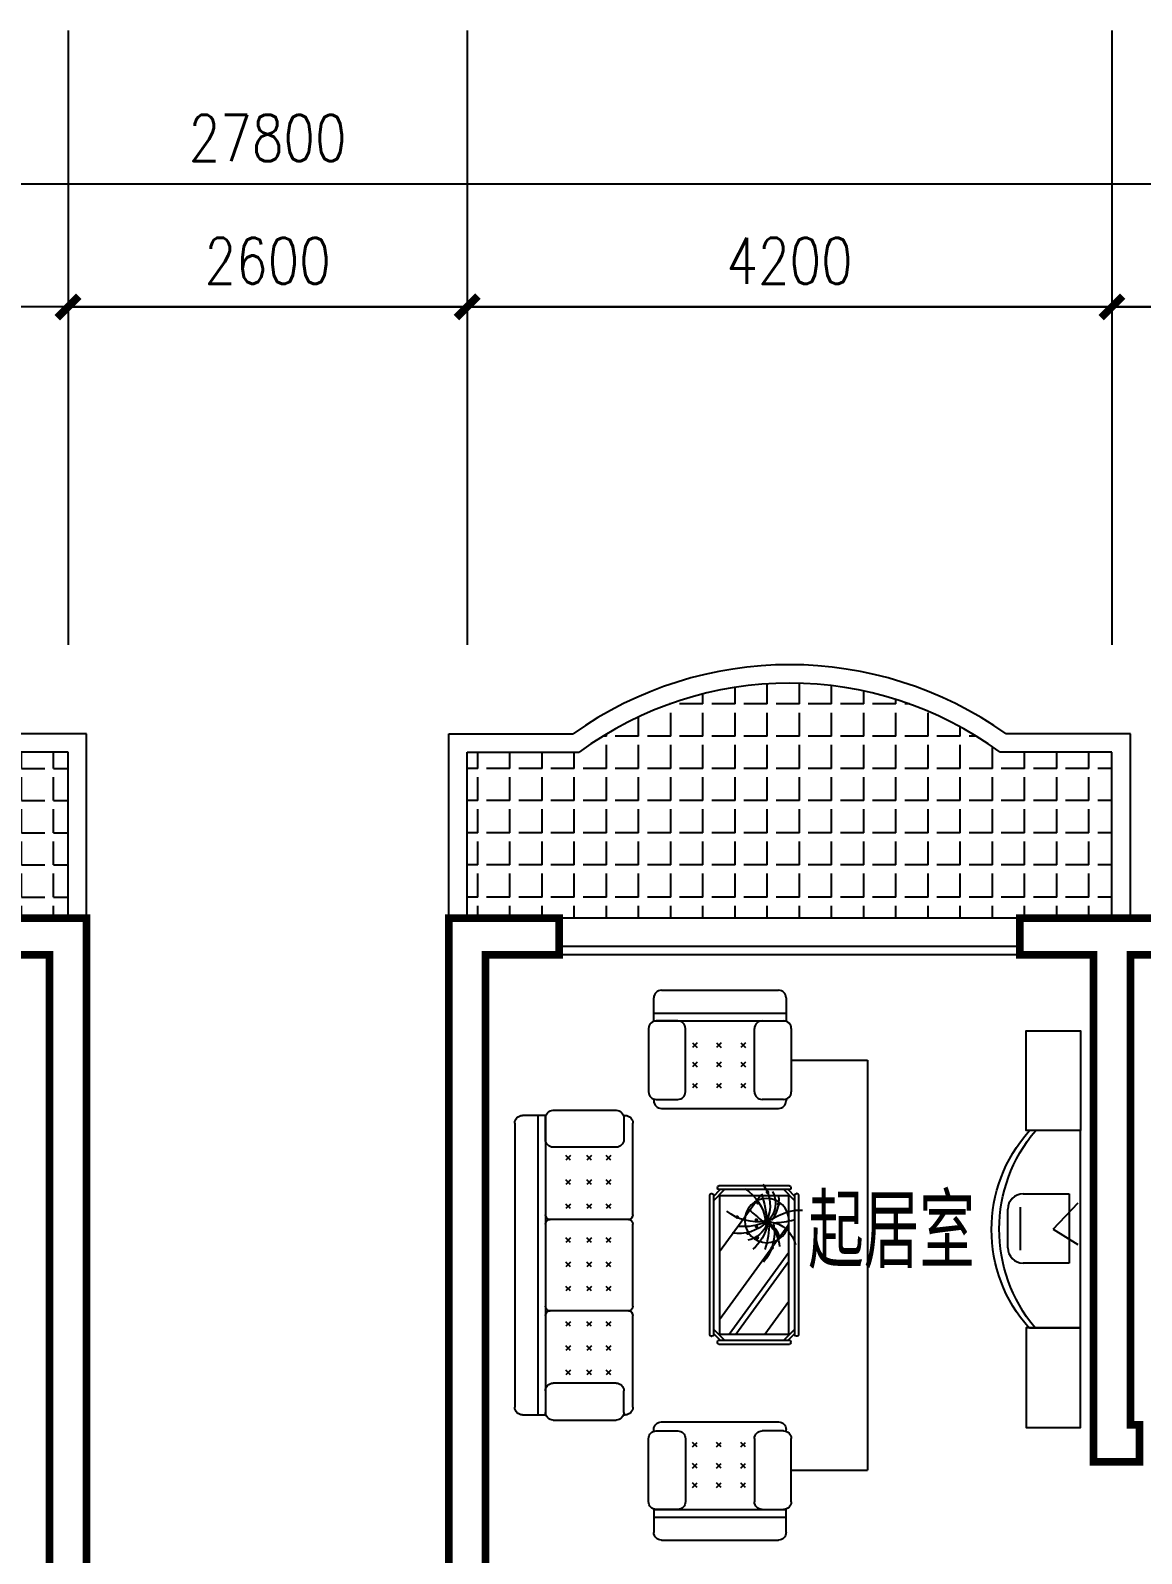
# Model space of a CAD drawing. Header units: millimetres. Extents: x 643 to 40043, y 348 to 31548.
# Drawn here: x 18798 to 26036, y 21630 to 31548 of the extents above; entities that cross this region are included whole.
import ezdxf

# ---------------------------------------------------------------- set-up
doc = ezdxf.new("R2010")
doc.units = ezdxf.units.MM
for name, color, linetype in [('AXIS', 3, 'Continuous'), ('GROUND', 2, 'Continuous'), ('PUB_TEXT', 7, 'Continuous'), ('PUB_WALL', 255, 'Continuous'), ('PUB_WINDW', 7, 'Continuous'), ('WALL', 255, 'Continuous'), ('WINDOW', 2, 'Continuous')]:
    doc.layers.add(name, color=color, linetype=linetype)
doc.styles.add('_HZDX', font='txt.shx', dxfattribs={"width": 0.8, "bigfont": 'HZDX.shx'})
doc.styles.add('DIM_FONT', font='SIMPLEX', dxfattribs={"width": 0.8})
doc.styles.get("Standard").update_dxf_attribs({"font": 'arial.ttf'})
doc.dimstyles.new('AXIS', dxfattribs={"dimtxt": 300, "dimasz": 1, "dimexe": 250, "dimexo": 300, "dimgap": 0.09, "dimtad": 1, "dimdec": 0, "dimzin": 0, "dimdsep": 46, "dimtxsty": 'DIM_FONT', "dimblk": '_DIMX', "dimcen": 0.09, "dimse1": 1, "dimse2": 1, "dimclrt": 7, "dimadec": 0, "dimazin": 0, "dimtfac": 1, "dimtdec": 0, "dimtix": 1, "dimtmove": 2, "dimatfit": 3, "dimldrblk": '_DIMX', "dimfxl": 1, "dimtolj": 1, "dimtzin": 0, "dimarcsym": 0})

# ---------------------------------------------------------------- blocks, each defined once
blk = doc.blocks.new('_DIMX')
at = {"const_width": 50}
blk.add_lwpolyline([(-70, -70), (70, 70)], dxfattribs=at)
blk = doc.blocks.new('*D38')
at = {"color": 0, "linetype": 'ByBlock', "transparency": 16777216}
blk.add_line((-218713.3, 37582.1), (-221411.3, 37582.1), dxfattribs=at)
at = {"layer": 'DEFPOINTS', "color": 0, "linetype": 'ByBlock', "transparency": 16777216}
for p in [(-221412.3, 37582.1), (-221412.3, 35382.1), (-218712.3, 35382.1)]:
    blk.add_point(p, dxfattribs=at)
at = {"color": 0, "linetype": 'ByBlock', "transparency": 16777216, "rotation": 180}
blk.add_blockref('_DIMX', (-221412.3, 37582.1), dxfattribs=at)
at = {"color": 0, "linetype": 'ByBlock', "transparency": 16777216}
blk.add_blockref('_DIMX', (-218712.3, 37582.1), dxfattribs=at)
at = {"color": 7, "linetype": 'ByBlock', "transparency": 16777216, "insert": (-220062.3, 37882.1), "char_height": 300, "attachment_point": 5, "style": 'DIM_FONT'}
blk.add_mtext('\\A1;2700', dxfattribs=at)
blk = doc.blocks.new('*D37')
at = {"color": 0, "linetype": 'ByBlock', "transparency": 16777216}
blk.add_line((-221413.3, 37582.1), (-225611.3, 37582.1), dxfattribs=at)
at = {"layer": 'DEFPOINTS', "color": 0, "linetype": 'ByBlock', "transparency": 16777216}
for p in [(-225612.3, 37582.1), (-225612.3, 35382.1), (-221412.3, 35382.1)]:
    blk.add_point(p, dxfattribs=at)
at = {"color": 0, "linetype": 'ByBlock', "transparency": 16777216, "rotation": 180}
blk.add_blockref('_DIMX', (-225612.3, 37582.1), dxfattribs=at)
at = {"color": 0, "linetype": 'ByBlock', "transparency": 16777216}
blk.add_blockref('_DIMX', (-221412.3, 37582.1), dxfattribs=at)
at = {"color": 7, "linetype": 'ByBlock', "transparency": 16777216, "insert": (-223512.3, 37882.1), "char_height": 300, "attachment_point": 5, "style": 'DIM_FONT'}
blk.add_mtext('\\A1;4200', dxfattribs=at)
blk = doc.blocks.new('*D36')
at = {"color": 0, "linetype": 'ByBlock', "transparency": 16777216}
blk.add_line((-225613.3, 37582.1), (-228211.3, 37582.1), dxfattribs=at)
at = {"layer": 'DEFPOINTS', "color": 0, "linetype": 'ByBlock', "transparency": 16777216}
for p in [(-228212.3, 37582.1), (-228212.3, 35382.1), (-225612.3, 35382.1)]:
    blk.add_point(p, dxfattribs=at)
at = {"color": 0, "linetype": 'ByBlock', "transparency": 16777216, "rotation": 180}
blk.add_blockref('_DIMX', (-228212.3, 37582.1), dxfattribs=at)
at = {"color": 0, "linetype": 'ByBlock', "transparency": 16777216}
blk.add_blockref('_DIMX', (-225612.3, 37582.1), dxfattribs=at)
at = {"color": 7, "linetype": 'ByBlock', "transparency": 16777216, "insert": (-226912.3, 37882.1), "char_height": 300, "attachment_point": 5, "style": 'DIM_FONT'}
blk.add_mtext('\\A1;2600', dxfattribs=at)
blk = doc.blocks.new('*D35')
at = {"color": 0, "linetype": 'ByBlock', "transparency": 16777216}
blk.add_line((-228213.3, 37582.1), (-232411.3, 37582.1), dxfattribs=at)
at = {"layer": 'DEFPOINTS', "color": 0, "linetype": 'ByBlock', "transparency": 16777216}
for p in [(-232412.3, 37582.1), (-232412.3, 35382.1), (-228212.3, 35382.1)]:
    blk.add_point(p, dxfattribs=at)
at = {"color": 0, "linetype": 'ByBlock', "transparency": 16777216, "rotation": 180}
blk.add_blockref('_DIMX', (-232412.3, 37582.1), dxfattribs=at)
at = {"color": 0, "linetype": 'ByBlock', "transparency": 16777216}
blk.add_blockref('_DIMX', (-228212.3, 37582.1), dxfattribs=at)
at = {"color": 7, "linetype": 'ByBlock', "transparency": 16777216, "insert": (-230312.3, 37882.1), "char_height": 300, "attachment_point": 5, "style": 'DIM_FONT'}
blk.add_mtext('\\A1;4200', dxfattribs=at)
blk = doc.blocks.new('*D31')
at = {"color": 0, "linetype": 'ByBlock', "transparency": 16777216}
blk.add_line((-213013.3, 38382.1), (-240811.3, 38382.1), dxfattribs=at)
at = {"layer": 'DEFPOINTS', "color": 0, "linetype": 'ByBlock', "transparency": 16777216}
for p in [(-240812.3, 38382.1), (-240812.3, 35382.1), (-213012.3, 35382.1)]:
    blk.add_point(p, dxfattribs=at)
at = {"color": 0, "linetype": 'ByBlock', "transparency": 16777216, "rotation": 180}
blk.add_blockref('_DIMX', (-240812.3, 38382.1), dxfattribs=at)
at = {"color": 0, "linetype": 'ByBlock', "transparency": 16777216}
blk.add_blockref('_DIMX', (-213012.3, 38382.1), dxfattribs=at)
at = {"color": 7, "linetype": 'ByBlock', "transparency": 16777216, "insert": (-226912.3, 38682.1), "char_height": 300, "attachment_point": 5, "style": 'DIM_FONT'}
blk.add_mtext('\\A1;27800', dxfattribs=at)
blk = doc.blocks.new('*D30')
at = {"color": 0, "linetype": 'ByBlock', "transparency": 16777216}
blk.add_line((-228211.3, 37582.1), (-225613.3, 37582.1), dxfattribs=at)
at = {"layer": 'DEFPOINTS', "color": 0, "linetype": 'ByBlock', "transparency": 16777216}
for p in [(-225612.3, 37582.1), (-228212.3, 35382.1), (-225612.3, 35382.1)]:
    blk.add_point(p, dxfattribs=at)
at = {"color": 0, "linetype": 'ByBlock', "transparency": 16777216, "rotation": 180}
blk.add_blockref('_DIMX', (-228212.3, 37582.1), dxfattribs=at)
at = {"color": 0, "linetype": 'ByBlock', "transparency": 16777216}
blk.add_blockref('_DIMX', (-225612.3, 37582.1), dxfattribs=at)
at = {"color": 7, "linetype": 'ByBlock', "transparency": 16777216, "insert": (-226912.3, 37882.1), "char_height": 300, "attachment_point": 5, "style": 'DIM_FONT'}
blk.add_mtext('\\A1;2600', dxfattribs=at)
blk = doc.blocks.new('*D28')
at = {"color": 0, "linetype": 'ByBlock', "transparency": 16777216}
blk.add_line((-221411.3, 37582.1), (-218713.3, 37582.1), dxfattribs=at)
at = {"layer": 'DEFPOINTS', "color": 0, "linetype": 'ByBlock', "transparency": 16777216}
for p in [(-218712.3, 37582.1), (-221412.3, 35382.1), (-218712.3, 35382.1)]:
    blk.add_point(p, dxfattribs=at)
at = {"color": 0, "linetype": 'ByBlock', "transparency": 16777216, "rotation": 180}
blk.add_blockref('_DIMX', (-221412.3, 37582.1), dxfattribs=at)
at = {"color": 0, "linetype": 'ByBlock', "transparency": 16777216}
blk.add_blockref('_DIMX', (-218712.3, 37582.1), dxfattribs=at)
at = {"color": 7, "linetype": 'ByBlock', "transparency": 16777216, "insert": (-220062.3, 37882.1), "char_height": 300, "attachment_point": 5, "style": 'DIM_FONT'}
blk.add_mtext('\\A1;2700', dxfattribs=at)
blk = doc.blocks.new('*D26')
at = {"color": 0, "linetype": 'ByBlock', "transparency": 16777216}
blk.add_line((-225611.3, 37582.1), (-221413.3, 37582.1), dxfattribs=at)
at = {"layer": 'DEFPOINTS', "color": 0, "linetype": 'ByBlock', "transparency": 16777216}
for p in [(-221412.3, 37582.1), (-225612.3, 35382.1), (-221412.3, 35382.1)]:
    blk.add_point(p, dxfattribs=at)
at = {"color": 0, "linetype": 'ByBlock', "transparency": 16777216, "rotation": 180}
blk.add_blockref('_DIMX', (-225612.3, 37582.1), dxfattribs=at)
at = {"color": 0, "linetype": 'ByBlock', "transparency": 16777216}
blk.add_blockref('_DIMX', (-221412.3, 37582.1), dxfattribs=at)
at = {"color": 7, "linetype": 'ByBlock', "transparency": 16777216, "insert": (-223512.3, 37882.1), "char_height": 300, "attachment_point": 5, "style": 'DIM_FONT'}
blk.add_mtext('\\A1;4200', dxfattribs=at)
blk = doc.blocks.new('M_C47JEV')
for p, q in [((-431.2, 711.1), (-431.2, 720)), ((-414.7, 711.1), (-275, 711.1)), ((381.2, 770), (-381.2, 770)), ((414.7, 711.1), (275, 711.1)), ((431.2, 711.1), (431.2, 720)), ((-464.7, 250), (-464.7, 661.1)), ((-225, 661.1), (-225, 250)), ((-136.2, 606.5), (-166.3, 636.6)), ((-166.3, 606.5), (-136.2, 636.6)), ((-8.7, 606.5), (21.4, 636.6)), ((21.4, 606.5), (-8.7, 636.6)), ((179, 606.5), (148.8, 636.6)), ((148.8, 606.5), (179, 636.6)), ((225, 661.1), (225, 250)), ((464.7, 250), (464.7, 661.1)), ((-136.2, 469.3), (-166.3, 499.5)), ((-166.3, 469.3), (-136.2, 499.5)), ((21.4, 469.3), (-8.7, 499.5)), ((-8.7, 469.3), (21.4, 499.5)), ((179, 469.3), (148.8, 499.5)), ((148.8, 469.3), (179, 499.5)), ((-136.2, 342.3), (-166.3, 372.5)), ((-166.3, 342.3), (-136.2, 372.5)), ((21.4, 342.3), (-8.7, 372.5)), ((-8.7, 342.3), (21.4, 372.5)), ((179, 342.3), (148.8, 372.5)), ((148.8, 342.3), (179, 372.5)), ((-431.2, 50), (-431.2, 202.8)), ((431.2, 200), (-431.2, 200)), ((-275, 200), (-414.7, 200)), ((275, 200), (414.7, 200)), ((431.2, 200), (431.2, 50)), ((431.2, 150), (-431.2, 150)), ((381.2, 0), (-381.2, 0))]:
    blk.add_line(p, q)
for centre, start, end in [((-414.7, 661.1), 90, 180), ((-381.2, 720), 90, 180), ((-275, 661.1), 0, 90), ((275, 661.1), 90, 180), ((381.2, 720), 360, 90), ((414.7, 661.1), 0, 90), ((-414.7, 250), 180, 270), ((-275, 250), 270, 0), ((275, 250), 180, 270), ((414.7, 250), 270, 0), ((-381.2, 50), 180, 270), ((381.2, 50), 270, 0)]:
    blk.add_arc(centre, 50, start, end)
at = {"style": 'DIM_FONT', "width": 0.8, "flags": 9}
for tag in ['YSIZE', 'XSIZE']:
    blk.add_attdef(tag, (0, 0), '', height=0.5, dxfattribs=at)
blk = doc.blocks.new('M_C57NTX')
for p, q in [((-496.3, -226.1), (-496.3, 232.8)), ((-486.3, 242.8), (-481.3, 242.8)), ((-427.3, 268.4), (-471.3, 224.4)), ((-399, 268.4), (-471.3, 196.1)), ((-471.3, -226.1), (-471.3, 232.8)), ((-445.8, 283.4), (-445.8, 278.4)), ((-435.8, 293.4), (473.1, 293.4)), ((-435.8, 268.4), (473.1, 268.4)), ((-431.3, 72.4), (-216.6, 228.4)), ((-431.3, -116.3), (43.1, 228.4)), ((-431.3, -159.2), (102.3, 228.4)), ((-336.1, -221.6), (283.4, 228.4)), ((436.4, 268.4), (508.7, 196.1)), ((464.7, 268.4), (508.7, 224.4)), ((483.1, 283.4), (483.1, 278.4)), ((508.7, 232.8), (508.7, -226.1)), ((523.7, 242.8), (518.7, 242.8)), ((533.7, 232.8), (533.7, -226.1)), ((106, -221.6), (468.7, 41.8)), ((-399, -261.6), (-471.3, -189.3)), ((436.4, -261.6), (508.7, -189.3)), ((-486.3, -236.1), (-481.3, -236.1)), ((-427.3, -261.6), (-471.3, -217.6)), ((-445.8, -276.6), (-445.8, -271.6)), ((473.1, -261.6), (-435.8, -261.6)), ((473.1, -286.6), (-435.8, -286.6)), ((464.7, -261.6), (508.7, -217.6)), ((483.1, -276.6), (483.1, -271.6)), ((523.7, -236.1), (518.7, -236.1))]:
    blk.add_line(p, q)
blk.add_lwpolyline([(-431.3, -221.6), (-431.3, 228.4), (468.7, 228.4), (468.7, -221.6)], close=True)
at = {"const_width": 12}
for points in [[(123.4, 119.9, 1), (135.4, 119.9, 1)], [(225.1, 149.5, 1), (237.1, 149.5, 1)], [(252.6, 126.5, 1), (264.6, 126.5, 1)], [(288.3, 106.6, 1), (300.3, 106.6, 1)], [(293.8, 93.5, 1), (305.8, 93.5, 1)], [(409.3, 162.8, 1), (421.3, 162.8, 1)], [(486.2, 90.2, 1), (498.2, 90.2, 1)], [(189.4, 24.2, 1), (201.4, 24.2, 1)], [(263.6, 17.6, 1), (275.6, 17.6, 1)], [(277.3, 83.6, 1), (289.3, 83.6, 1)], [(296.6, 73.7, 1), (308.6, 73.7, 1)], [(304.8, 17.6, 1), (316.8, 17.6, 1)], [(307.5, 86.9, 1), (319.5, 86.9, 1)], [(417.5, 27.5, 1), (429.5, 27.5, 1)], [(219.6, -38.5, 1), (231.6, -38.5, 1)], [(324.1, -107.7, 1), (336.1, -107.7, 1)]]:
    blk.add_lwpolyline(points, format="xyb", close=True, dxfattribs=at)
blk.add_circle((307.6, 86), 144.3)
for centre, radius, start, end in [((156.2, 293.1), 219.3, 342.94564, 6.48138), ((-486.3, 232.8), 10, 90, 180), ((-481.3, 232.8), 10, 0, 90), ((-435.8, 283.4), 10, 90, 180), ((-435.8, 278.4), 10, 180, 270), ((108.6, 83.2), 192.6, 6.99045, 78.02836), ((781.4, 125.5), 489.9, 163.85612, 179.11051), ((-394.7, 504.4), 810.4, 328.98728, 340.36101), ((473.1, 283.4), 10, 0, 90), ((473.1, 278.4), 10, 270, 0), ((518.7, 232.8), 10, 90, 180), ((523.7, 232.8), 10, 0, 90), ((228, -157.3), 292.8, 78.55155, 130.98153), ((279.7, -402.1), 502.4, 88.32856, 108.729), ((110, -88), 258.8, 48.7581, 83.8624), ((175.6, 42.4), 126.2, 28.89012, 78.45792), ((421.1, -27.3), 168.8, 62.99086, 135.91017), ((404.5, -127.5), 234.4, 53.32313, 115.76326), ((448, -69.4), 232.8, 85.87406, 126.95584), ((343.6, -193.6), 291.3, 103.04524, 139.77663), ((363.8, -83.6), 190.4, 114.09558, 166.29534), ((481.8, -98.4), 259.7, 134.48606, 189.37622), ((613.2, -62), 345.5, 155.08876, 185.96372), ((267.2, -554.8), 642.2, 70.5249, 87.82437), ((624, 27.5), 325.2, 171.24958, 218.23328), ((-1013.4, -1156.3), 1790, 39.04877, 42.6799), ((268.8, -207.6), 287.3, 31.31505, 82.13779), ((-486.3, -226.1), 10, 180, 270), ((-481.3, -226.1), 10, 270, 0), ((-435.8, -271.6), 10, 90, 180), ((-435.8, -276.6), 10, 180, 270), ((473.1, -271.6), 10, 0, 90), ((473.1, -276.6), 10, 270, 0), ((518.7, -226.1), 10, 180, 270), ((523.7, -226.1), 10, 270, 0)]:
    blk.add_arc(centre, radius, start, end)
at = {"style": 'DIM_FONT', "width": 0.8, "flags": 9}
for tag in ['YSIZE', 'XSIZE']:
    blk.add_attdef(tag, (0, 0), '', height=0.5, dxfattribs=at)
blk = doc.blocks.new('M_C46QQU')
for p, q in [((-975, 711.1), (-975, 720)), ((-958.4, 711.1), (-817.8, 711.1)), ((-925, 770), (-326.8, 770)), ((-297.8, 740), (-297.8, 230)), ((-268.7, 770), (268.7, 770)), ((297.8, 740), (297.8, 230)), ((326.8, 770), (925, 770)), ((958.4, 711.1), (817.8, 711.1)), ((975, 711.1), (975, 720)), ((-1008.4, 250), (-1008.4, 661.1)), ((-767.8, 661.1), (-767.8, 250)), ((-713.4, 626.7), (-683.2, 596.5)), ((-683.2, 626.7), (-713.4, 596.5)), ((-555.8, 626.7), (-525.6, 596.5)), ((-525.6, 626.7), (-555.8, 596.5)), ((-398.2, 626.7), (-368, 596.5)), ((-368, 626.7), (-398.2, 596.5)), ((-138, 626.7), (-168.2, 596.5)), ((-168.2, 626.7), (-138, 596.5)), ((19.6, 626.7), (-10.6, 596.5)), ((-10.6, 626.7), (19.6, 596.5)), ((177.1, 626.7), (147, 596.5)), ((147, 626.7), (177.1, 596.5)), ((368, 626.7), (398.2, 596.5)), ((398.2, 626.7), (368, 596.5)), ((525.6, 626.7), (555.8, 596.5)), ((555.8, 626.7), (525.6, 596.5)), ((683.2, 626.7), (713.4, 596.5)), ((713.4, 626.7), (683.2, 596.5)), ((767.8, 661.1), (767.8, 250)), ((1008.4, 250), (1008.4, 661.1)), ((-713.4, 499.7), (-683.2, 469.5)), ((-683.2, 499.7), (-713.4, 469.5)), ((-555.8, 499.7), (-525.6, 469.5)), ((-525.6, 499.7), (-555.8, 469.5)), ((-398.2, 499.7), (-368, 469.5)), ((-368, 499.7), (-398.2, 469.5)), ((-138, 499.7), (-168.2, 469.5)), ((-168.2, 499.7), (-138, 469.5)), ((19.6, 499.7), (-10.6, 469.5)), ((-10.6, 499.7), (19.6, 469.5)), ((177.1, 499.7), (147, 469.5)), ((147, 499.7), (177.1, 469.5)), ((368, 499.7), (398.2, 469.5)), ((398.2, 499.7), (368, 469.5)), ((525.6, 499.7), (555.8, 469.5)), ((555.8, 499.7), (525.6, 469.5)), ((683.2, 499.7), (713.4, 469.5)), ((713.4, 499.7), (683.2, 469.5)), ((-713.4, 362.5), (-683.2, 332.3)), ((-683.2, 362.5), (-713.4, 332.3)), ((-525.6, 362.5), (-555.8, 332.3)), ((-555.8, 362.5), (-525.6, 332.3)), ((-398.2, 362.5), (-368, 332.3)), ((-368, 362.5), (-398.2, 332.3)), ((-138, 362.5), (-168.2, 332.3)), ((-168.2, 362.5), (-138, 332.3)), ((-10.6, 362.5), (19.6, 332.3)), ((19.6, 362.5), (-10.6, 332.3)), ((177.1, 362.5), (147, 332.3)), ((147, 362.5), (177.1, 332.3)), ((368, 362.5), (398.2, 332.3)), ((398.2, 362.5), (368, 332.3)), ((555.8, 362.5), (525.6, 332.3)), ((525.6, 362.5), (555.8, 332.3)), ((683.2, 362.5), (713.4, 332.3)), ((713.4, 362.5), (683.2, 332.3)), ((-975, 50), (-975, 202.8)), ((975, 200), (-975, 200)), ((-817.8, 200), (-958.4, 200)), ((817.8, 200), (958.4, 200)), ((975, 200), (975, 50)), ((975, 150), (-975, 150)), ((925, 0), (-925, 0))]:
    blk.add_line(p, q)
for centre, radius, start, end in [((-958.4, 661.1), 50, 90, 180), ((-925, 720), 50, 90, 180), ((-817.8, 661.1), 50, 0, 90), ((-327.8, 740), 30, 360, 90), ((-267.8, 740), 30, 90, 180), ((267.8, 740), 30, 0, 90), ((327.8, 740), 30, 90, 180), ((817.8, 661.1), 50, 90, 180), ((925, 720), 50, 360, 90), ((958.4, 661.1), 50, 0, 90), ((-958.4, 250), 50, 180, 270), ((-817.8, 250), 50, 270, 0), ((-327.8, 230), 30, 270, 0), ((-267.8, 230), 30, 180, 270), ((267.8, 230), 30, 270, 360), ((327.8, 230), 30, 180, 270), ((817.8, 250), 50, 180, 270), ((958.4, 250), 50, 270, 0), ((-925, 50), 50, 180, 270), ((925, 50), 50, 270, 0)]:
    blk.add_arc(centre, radius, start, end)
at = {"style": 'DIM_FONT', "width": 0.8, "flags": 9}
for tag in ['YSIZE', 'XSIZE']:
    blk.add_attdef(tag, (0, 0), '', height=0.5, dxfattribs=at)
blk = doc.blocks.new('12')
for p, q in [((-110.2, 229.8), (189.8, 229.8)), ((189.8, 229.8), (189.8, -220.2)), ((-210.2, -120.2), (-210.2, 129.8)), ((-129.1, 143.1), (-129.1, -136.2)), ((86.5, 1.2), (248.6, 171.6)), ((86.5, 1.2), (245.6, -100)), ((189.8, -220.2), (-110.2, -220.2))]:
    blk.add_line(p, q)
for centre, start, end in [((-110.2, 129.8), 90, 180), ((-110.2, -120.2), 180, 270)]:
    blk.add_arc(centre, 100, start, end)
at = {"width": 0.8, "flags": 9}
for tag in ['YSIZE', 'XSIZE', 'XSIZE', 'YSIZE']:
    blk.add_attdef(tag, (189.8, 4.8), '', height=0.5, rotation=90, dxfattribs=at)
at = {"flags": 9}
for tag in ['YSIZE', 'XSIZE']:
    blk.add_attdef(tag, (39.8, -220.2), '', height=0.5, rotation=90, dxfattribs=at)
blk = doc.blocks.new('M_C43HGY')
at = {"linetype": 'Continuous'}
blk.add_lwpolyline([(-535.7, -275.9), (-535.7, 0), (535.7, 0), (535.7, -275.9)], dxfattribs=at)
for centre, radius, start, end in [((-2.2, 390.9), 830.9, 230.05521, 310.34376), ((-2.8, 320.1), 802.1, 228.11894, 311.88106)]:
    blk.add_arc(centre, radius, start, end, dxfattribs=at)
at = {"width": 0.8, "flags": 9}
for tag in ['XSIZE', 'YSIZE']:
    blk.add_attdef(tag, (0, 0), '', height=0.5, dxfattribs=at)
blk = doc.blocks.new('M_A13ZTG')
for p, q in [((-0.5018, 0.2083), (0.4982, 0.2083)), ((-0.5018, 0.2083), (-0.5018, 0.1896)), ((0.4982, 0.2083), (0.4982, 0.1896)), ((-0.5018, 0.1896), (0.4982, 0.1896))]:
    blk.add_line(p, q)
blk = doc.blocks.new('1T4F68')
at = {"layer": 'GROUND'}
h = blk.add_hatch(dxfattribs=at)
h.set_pattern_fill('ANGLE', scale=30, style=0)
h.set_pattern_definition([(0, (1346.38, -23130.12), (0, 209.55), [152.4, -57.15]), (90, (1346.38, -23130.12), (-209.55, 1e-14), [152.4, -57.15])])
h.paths.add_polyline_path([(13505.8, -3424.5), (14105.8, -3424.5), (14105.8, -2344.5), (13377.4, -2344.5, 0.328105), (10634.3, -2344.5), (9905.8, -2344.5), (9905.8, -3424.5), (10505.8, -3424.5)])
h = blk.add_hatch(dxfattribs=at)
h.set_pattern_fill('ANGLE', scale=30, style=0)
h.set_pattern_definition([(180, (29465.31, -23130.12), (0, 209.55), [152.4, -57.15]), (90, (29465.31, -23130.12), (209.55, 1e-14), [152.4, -57.15])])
h.paths.add_polyline_path([(20305.8, -3424.5), (20905.8, -3424.5), (20905.8, -2344.5), (20177.4, -2344.5, 0.328105), (17434.3, -2344.5), (16705.8, -2344.5), (16705.8, -3424.5), (17305.8, -3424.5)])
at = {"layer": 'AXIS', "color": 7}
for p, q in [((14105.8, 2355.5), (14105.8, -1644.5)), ((16705.8, 2355.5), (16705.8, -1644.5)), ((20905.8, 2355.5), (20905.8, -1644.5))]:
    blk.add_line(p, q, dxfattribs=at)
at = {"layer": 'GROUND', "color": 7}
for p, q in [((14225.8, -2224.5), (13416.2, -2224.5)), ((14225.8, -3424.5), (14225.8, -2224.5)), ((16585.8, -2224.5), (17395.5, -2224.5)), ((16585.8, -3424.5), (16585.8, -2224.5)), ((21025.8, -2224.5), (20216.2, -2224.5)), ((21025.8, -3424.5), (21025.8, -2224.5)), ((14105.8, -2344.5), (13377.4, -2344.5)), ((14105.8, -3424.5), (14105.8, -2344.5)), ((16705.8, -3424.5), (16705.8, -2344.5)), ((16705.8, -2344.5), (17434.3, -2344.5)), ((20905.8, -2344.5), (20177.4, -2344.5)), ((20905.8, -3424.5), (20905.8, -2344.5)), ((20305.8, -3424.5), (17305.8, -3424.5)), ((18817, -4349.3), (19313.9, -4349.3)), ((19313.9, -4349.3), (19313.9, -7019)), ((18817, -7019), (19313.9, -7019))]:
    blk.add_line(p, q, dxfattribs=at)
for points in [[(20700.1, -4806.8), (20347.2, -4806.8), (20347.2, -4157.5), (20700.1, -4157.5)], [(20700.1, -6092.4), (20347.2, -6092.4), (20347.2, -6741.6), (20700.1, -6741.6)]]:
    blk.add_lwpolyline(points, close=True, dxfattribs=at)
for radius, start, end in [(2435.1, 54.60708, 125.39292), (2315.1, 53.6702, 126.3298)]:
    blk.add_arc((18805.8, -4209.6), radius, start, end, dxfattribs=at)
at = {"layer": 'PUB_WALL', "color": 7, "const_width": 50}
for points in [[(13985.8, -11944.5), (13985.8, -11464.5), (13865.8, -11464.5), (13865.8, -11224.5), (13985.8, -11224.5), (13985.8, -3664.5), (13505.8, -3664.5), (13505.8, -3424.5), (14225.8, -3424.5), (14225.8, -7924.5), (14655.8, -7924.5), (14655.8, -8164.5), (14225.8, -8164.5), (14225.8, -11944.5)], [(16825.8, -11944.5), (16825.8, -11464.5), (16945.8, -11464.5), (16945.8, -11224.5), (16825.8, -11224.5), (16825.8, -3664.5), (17305.8, -3664.5), (17305.8, -3424.5), (16585.8, -3424.5), (16585.8, -7924.5), (16155.8, -7924.5), (16155.8, -8164.5), (16585.8, -8164.5), (16585.8, -11944.5)], [(21025.8, -6724.5), (21025.8, -3664.5), (21505.8, -3664.5), (21505.8, -3424.5), (20305.8, -3424.5), (20305.8, -3664.5), (20785.8, -3664.5), (20785.8, -6964.5), (21085.8, -6964.5), (21085.8, -6724.5)]]:
    blk.add_lwpolyline(points, close=True, dxfattribs=at)
at = {"layer": 'WALL', "color": 7}
for p, q in [((13505.8, -3424.5), (14225.8, -3424.5)), ((14225.8, -3424.5), (14225.8, -7924.5)), ((16585.8, -3424.5), (16585.8, -7924.5)), ((17305.8, -3424.5), (16585.8, -3424.5)), ((17305.8, -3664.5), (17305.8, -3424.5)), ((20305.8, -3664.5), (20305.8, -3424.5)), ((21505.8, -3424.5), (20305.8, -3424.5)), ((13985.8, -3664.5), (13505.8, -3664.5)), ((13985.8, -11224.5), (13985.8, -3664.5)), ((16825.8, -11224.5), (16825.8, -3664.5)), ((16825.8, -3664.5), (17305.8, -3664.5)), ((20305.8, -3664.5), (20785.8, -3664.5)), ((20785.8, -3664.5), (20785.8, -6964.5)), ((21025.8, -6724.5), (21025.8, -3664.5)), ((21025.8, -3664.5), (21505.8, -3664.5)), ((21085.8, -6724.5), (21025.8, -6724.5)), ((21085.8, -6724.5), (21085.8, -6964.5)), ((21085.8, -6964.5), (20785.8, -6964.5))]:
    blk.add_line(p, q, dxfattribs=at)
at = {"layer": 'GROUND', "color": 7, "rotation": 180}
blk.add_blockref('M_C47JEV', (18352.3, -3893.8), dxfattribs=at)
at = {"layer": 'GROUND', "color": 7, "xscale": -1, "rotation": 270}
for name, p in [('M_C46QQU', (17015.5, -5684.2)), ('M_C57NTX', (18571.8, -5701.3))]:
    blk.add_blockref(name, p, dxfattribs=at)
at = {"layer": 'GROUND', "color": 7, "xscale": -1.2, "yscale": 1.2, "zscale": 1.2, "rotation": 270}
blk.add_blockref('M_C43HGY', (20700.1, -5449.6), dxfattribs=at)
at = {"layer": 'GROUND', "color": 7, "xscale": -1}
blk.add_blockref('M_C47JEV', (18352.3, -7474.6), dxfattribs=at)
at = {"layer": 'WINDOW', "color": 7, "xscale": -3000, "yscale": 3000, "zscale": 3000}
blk.add_blockref('M_A13ZTG', (18800.4, -4233.3), dxfattribs=at)
at = {"layer": 'WINDOW', "color": 7, "rotation": 359.9600313033621}
blk.add_blockref('12', (20437.3, -5450.4), dxfattribs=at)
at = {"layer": 'PUB_TEXT', "color": 7, "style": '_HZDX', "width": 0.8}
blk.add_text('起居室', height=476, dxfattribs=at).set_placement((18927.4, -5703.8))
at = {"layer": 'AXIS', "color": 7}
dim = blk.add_aligned_dim(p1=(29305.8, -1644.5), p2=(1505.8, -1644.5), distance=-3000, dimstyle='AXIS', dxfattribs=at)
dim.commit()
dim.dimension.update_dxf_attribs({"geometry": '*D31', "text_midpoint": (15405.8, 1655.5), "insert": (242318.1, -37026.6)})
for base, p1, p2, picture, middle in [((9905.8, 555.5), (14105.8, -1644.5), (9905.8, -1644.5), '*D35', (12005.8, 855.5)), ((14105.8, 555.5), (16705.8, -1644.5), (14105.8, -1644.5), '*D36', (15405.8, 855.5)), ((16705.8, 555.5), (14105.8, -1644.5), (16705.8, -1644.5), '*D30', (15405.8, 855.5)), ((16705.8, 555.5), (20905.8, -1644.5), (16705.8, -1644.5), '*D37', (18805.8, 855.5)), ((20905.8, 555.5), (16705.8, -1644.5), (20905.8, -1644.5), '*D26', (18805.8, 855.5)), ((20905.8, 555.5), (23605.8, -1644.5), (20905.8, -1644.5), '*D38', (22255.8, 855.5)), ((23605.8, 555.5), (20905.8, -1644.5), (23605.8, -1644.5), '*D28', (22255.8, 855.5))]:
    dim = blk.add_linear_dim(base=base, p1=p1, p2=p2, dimstyle='AXIS', dxfattribs=at)
    dim.commit()
    dim.dimension.update_dxf_attribs({"geometry": picture, "text_midpoint": middle, "insert": (242318.1, -37026.6)})

msp = doc.modelspace()

# ---------------------------------------------------------------- block references
at = {"layer": 'PUB_WINDW'}
msp.add_blockref('1T4F68', (4937.3, 29192.1), dxfattribs=at)

doc.saveas('drawing.dxf')
